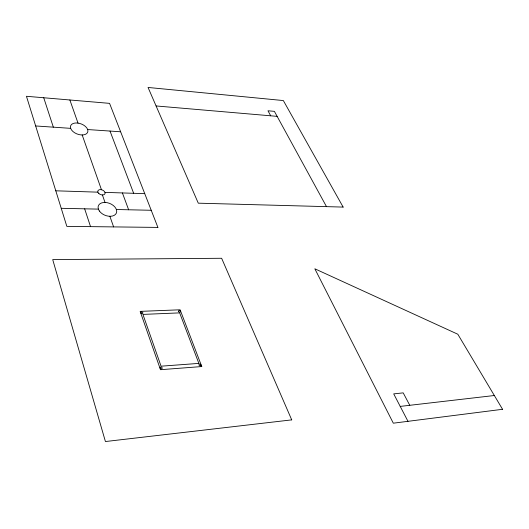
<?xml version="1.0" encoding="UTF-8"?>
<svg xmlns="http://www.w3.org/2000/svg" width="529" height="529" viewBox="0 0 529 529"><rect width="100%" height="100%" fill="white"/><g stroke="black" fill="none" stroke-linecap="round" stroke-linejoin="round"><path stroke-width="0.79" d="M400.222 406.404L494.337 395.513M61.232 208.307L98.394 209.12M116.38 209.517L151.228 210.278M55.796 190.81L97.885 192.159M104.993 192.384L144.748 193.654M35.661 125.948L70.674 128.355A9.112 5.435 20.4 0 0 81.314 134.948L83.45 134.882A9.112 5.435 20.4 0 0 87.669 129.545L120.638 131.781M156.081 105.952L277.13 116.36M326.499 206.641L274.392 111.348L267.985 110.779L270.703 115.805M409.77 405.3L403.21 392.868L393.708 393.88L407.978 421.322M110.012 131.053L133.652 193.297M122.411 192.94L128.64 209.782M69.874 99.981L78.028 123.145M82.167 134.921L101.456 189.713M102.395 194.963L105.02 202.435M109.88 216.288L113.609 226.901M84.647 208.823L90.545 226.637M43.728 97.753L53.343 127.165M87.669 129.545A9.112 5.435 20.4 0 0 79.376 123.356L77.122 122.999A9.112 5.435 20.4 0 0 70.681 128.388M502.55 409.294L393.318 423.187L314.834 268.792L457.816 334.229L502.55 409.294M291.717 419.874L105.423 441.543L52.708 259.594L221.638 258.271L291.717 419.874M201.774 366.557L160.492 369.698L140.159 311.376L180.111 309.789L201.774 366.557M198.864 363.39L161.054 366.187L142.929 314.405L179.655 312.877L198.864 363.39M157.9 227.41L66.833 226.366L26.45 96.285L109.563 103.36L157.9 227.41M343.142 207.09L198.289 203.176L148.054 87.457L283.339 100.556L343.142 207.09M200.954 365.103L200.888 364.871A1.071 0.8 31.4 0 0 198.964 364.898L199.036 365.129A1.071 0.8 31.4 0 0 200.954 365.103M141.051 313.128A1.051 0.767 25.5 0 0 142.79 313.433A1.051 0.767 25.5 0 0 141.871 312.07A1.051 0.767 25.5 0 0 141.051 313.128M160.267 368.217A1.098 0.84 28.7 0 0 162.072 368.495A1.098 0.84 28.7 0 0 161.1 367.02A1.098 0.84 28.7 0 0 160.267 368.217M178.729 311.594A1.025 0.734 28 0 0 180.402 311.892A1.025 0.734 28 0 0 179.476 310.556A1.025 0.734 28 0 0 178.729 311.594M99.379 211.018A9.707 6.368 21.9 0 0 115.52 214.357A9.707 6.368 21.9 0 0 107.301 202.706A9.707 6.368 21.9 0 0 99.379 211.018M98.844 193.528A3.835 2.466 21.5 0 0 104.993 193.713A3.835 2.466 21.5 0 0 100.49 189.594A3.835 2.466 21.5 0 0 98.844 193.528"/></g></svg>
